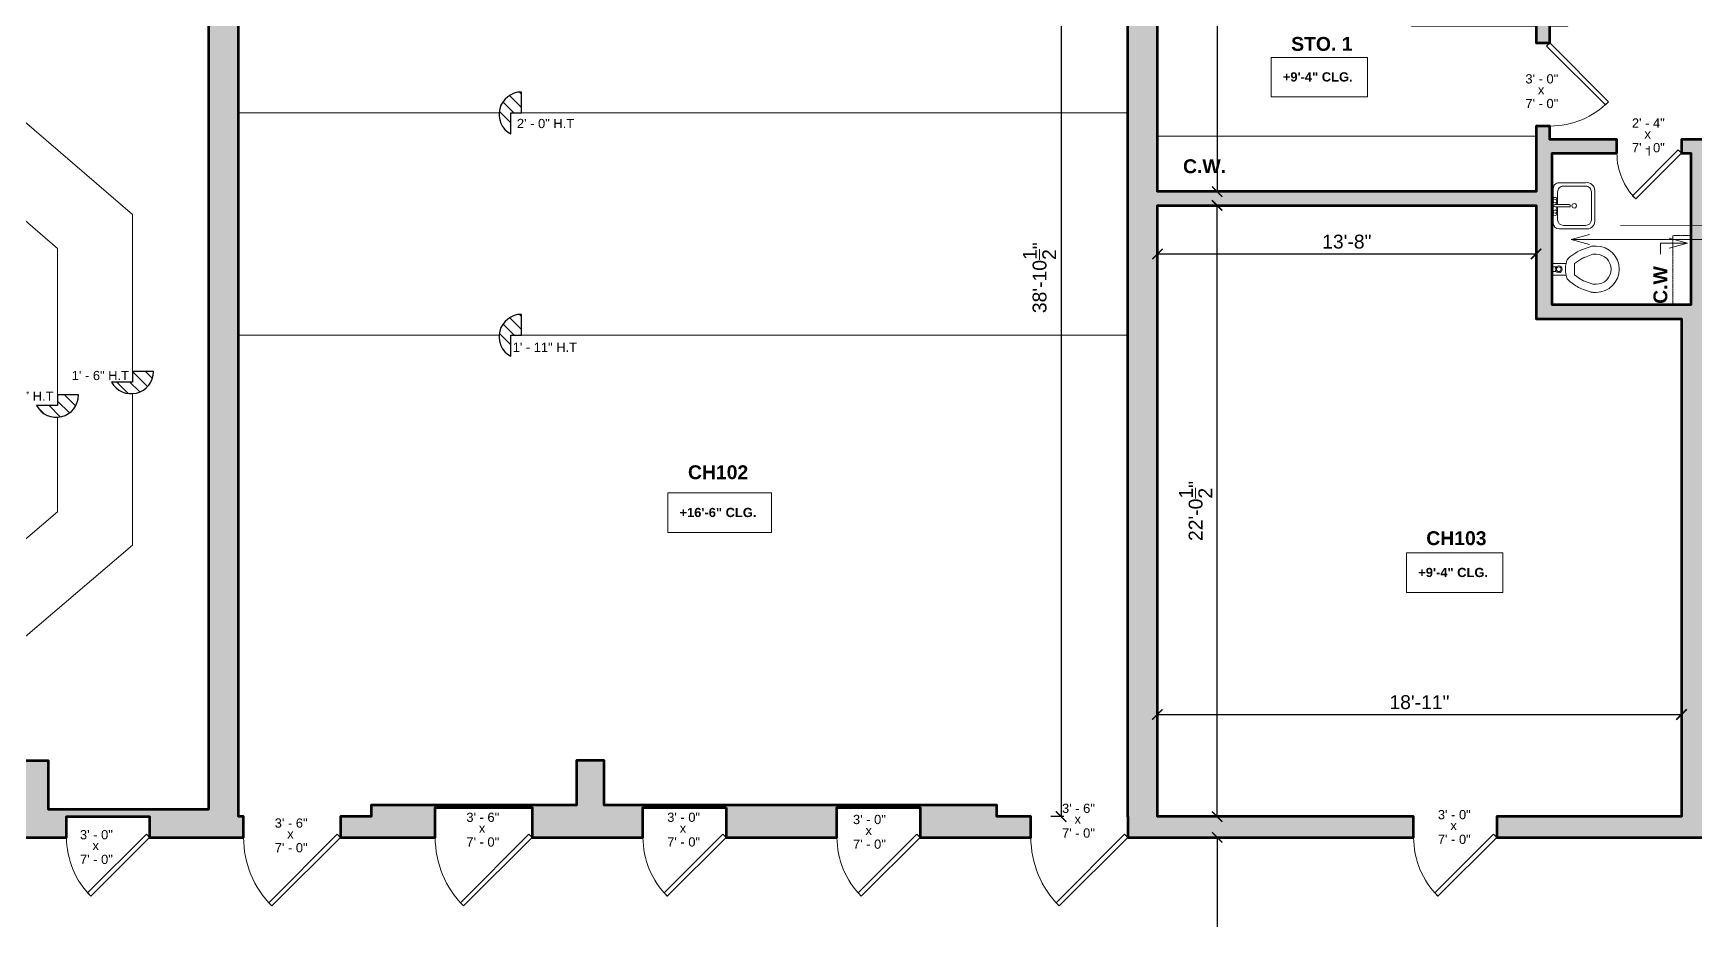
# Model space of a CAD drawing. Header units: inches. Extents: x -2078 to 106214, y -964 to 6385.
# Drawn here: x 18462 to 19181, y 4004 to 4388 of the extents above; entities that cross this region are included whole.
import ezdxf

# ---------------------------------------------------------------- set-up
doc = ezdxf.new("R2010")
doc.units = ezdxf.units.IN
doc.header["$MEASUREMENT"] = 0
doc.linetypes.add('Dash 1_8_', pattern=[0.25, 0.125, -0.125])
for name, color, linetype, lineweight in [('A-ANNO', 2, 'Continuous', 5), ('A-ANNO-DIMS', 1, 'Continuous', 9), ('A-CASE', 4, 'Continuous', 9), ('A-DETAIL-2', 20, 'Continuous', 25), ('A-DOOR', 1, 'Continuous', 18), ('A-FIXT', 150, 'Continuous', 9), ('A-STRS', 4, 'Continuous', 9), ('A-WALL', 3, 'Continuous', 40)]:
    doc.layers.add(name, color=color, linetype=linetype, lineweight=lineweight)
doc.layers.add('A-HATCH', color=9, linetype='Continuous')
doc.styles.add('Arial_1', font='arial.ttf', dxfattribs={"height": 0.0625})
doc.styles.add('Arial_2', font='arial.ttf', dxfattribs={"height": 3})
doc.styles.add('Arial_B', font='arialbd.ttf', dxfattribs={"height": 4.5})
doc.styles.add('Arial_B_1', font='arialbd.ttf', dxfattribs={"height": 3})
doc.styles.add('JC', font='arial.ttf', dxfattribs={"height": 0.125})
doc.dimstyles.new('JC-DIMS', dxfattribs={"dimtxt": 0.125, "dimasz": 0.09375, "dimexe": 0.09375, "dimexo": 0.09375, "dimgap": 0.046875, "dimtad": 1, "dimdec": 1, "dimzin": 0, "dimdsep": 46, "dimlunit": 4, "dimtxsty": 'JC', "dimblk": 'ARCHTICK', "dimcen": 0.09, "dimclrd": 1, "dimclre": 1, "dimclrt": 256, "dimadec": 0, "dimazin": 0, "dimtfac": 1, "dimtdec": 1, "dimtofl": 0, "dimtmove": 1, "dimatfit": 3, "dimfxl": 1, "dimtolj": 1, "dimtzin": 0, "dimarcsym": 0})
pattern_1 = [(135, (18777.9238, 4058.6624), (-2.828427, -2.828427), [])]

# ---------------------------------------------------------------- blocks, each defined once
blk = doc.blocks.new('JC_DOOR_SINGLE PANEL - SINGLE DOOR-1529608-1st Floor Plan')
at = {"layer": 'A-DOOR', "lineweight": 30}
for p, q in [((-10.11, -32.78), (19.59, -3.09)), ((21, -4.5), (-8.7, -34.2)), ((19.59, -3.09), (21, -4.5)), ((-8.7, -34.2), (-10.11, -32.78))]:
    blk.add_line(p, q, dxfattribs=at)
at = {"layer": 'A-DOOR', "lineweight": 9}
blk.add_arc((21, -4.5), 42, 180, 225, dxfattribs=at)
blk = doc.blocks.new('JC_DOOR_SINGLE PANEL - SINGLE DOOR-1542654-1st Floor Plan')
at = {"layer": 'A-DOOR', "lineweight": 30}
for p, q in [((-10.11, -35.28), (19.59, -5.59)), ((21, -7), (-8.7, -36.7)), ((19.59, -5.59), (21, -7)), ((-8.7, -36.7), (-10.11, -35.28))]:
    blk.add_line(p, q, dxfattribs=at)
at = {"layer": 'A-DOOR', "lineweight": 9}
blk.add_arc((21, -7), 42, 180, 225, dxfattribs=at)
blk = doc.blocks.new('JC_DOOR_SINGLE PANEL - SINGLE DOOR-1525207-1st Floor Plan')
at = {"layer": 'A-DOOR', "lineweight": 30}
for p, q in [((-8.87, -31.04), (16.59, -5.59)), ((18, -7), (-7.46, -32.46)), ((16.59, -5.59), (18, -7)), ((-7.46, -32.46), (-8.87, -31.04))]:
    blk.add_line(p, q, dxfattribs=at)
at = {"layer": 'A-DOOR', "lineweight": 9}
blk.add_arc((18, -7), 36, 180, 225, dxfattribs=at)
blk = doc.blocks.new('JC_DOOR_SINGLE PANEL - SINGLE DOOR-1525193-1st Floor Plan')
at = {"layer": 'A-DOOR', "lineweight": 30}
for p, q in [((-8.87, -28.54), (16.59, -3.09)), ((18, -4.5), (-7.46, -29.96)), ((16.59, -3.09), (18, -4.5)), ((-7.46, -29.96), (-8.87, -28.54))]:
    blk.add_line(p, q, dxfattribs=at)
at = {"layer": 'A-DOOR', "lineweight": 9}
blk.add_arc((18, -4.5), 36, 180, 225, dxfattribs=at)
blk = doc.blocks.new('JC_DOOR_SINGLE PANEL - SINGLE DOOR-1525208-1st Floor Plan')
at = {"layer": 'A-DOOR', "lineweight": 30}
for p, q in [((-8.87, -27.04), (16.59, -1.59)), ((18, -3), (-7.46, -28.46)), ((16.59, -1.59), (18, -3)), ((-7.46, -28.46), (-8.87, -27.04))]:
    blk.add_line(p, q, dxfattribs=at)
at = {"layer": 'A-DOOR', "lineweight": 9}
blk.add_arc((18, -3), 36, 180, 225, dxfattribs=at)
blk = doc.blocks.new('JC_DOOR_SINGLE PANEL - SINGLE DOOR-1551130-1st Floor Plan')
at = {"layer": 'A-DOOR', "lineweight": 30}
for p, q in [((-7.21, -21.38), (12.59, -1.59)), ((14, -3), (-5.8, -22.8)), ((12.59, -1.59), (14, -3)), ((-5.8, -22.8), (-7.21, -21.38))]:
    blk.add_line(p, q, dxfattribs=at)
at = {"layer": 'A-DOOR', "lineweight": 9}
blk.add_arc((14, -3), 28, 180, 225, dxfattribs=at)
blk = doc.blocks.new('Stairs 2 - Stairs 2-1604288-1st Floor Plan')
at = {"layer": 'A-STRS'}
for p, q in [((-469.24, 368.41), (-469.24, 335.91)), ((-469.24, 335.91), (-469.24, 368.41)), ((-469.24, 368.41), (-240.51, 368.41)), ((-240.51, 368.41), (-240.51, -6.78)), ((-469.24, 335.91), (-372.28, 335.91)), ((-372.28, 335.91), (-469.24, 335.91)), ((-372.28, 335.91), (-273.45, 250.88)), ((-273.45, 250.88), (-372.28, 335.91)), ((-273.45, 250.88), (-273.45, 183)), ((-273.45, 183), (-273.45, 250.88)), ((-273.45, 173.36), (-273.45, 107.74)), ((-273.45, 107.74), (-273.45, 173.36)), ((-273.45, 107.74), (-372.67, 23.03)), ((-372.67, 23.03), (-273.45, 107.74)), ((-372.67, 23.03), (-484.24, 23.03)), ((-484.24, 23.03), (-484.24, -9.78)), ((-484.24, -9.78), (-484.24, 23.03)), ((-484.24, 23.03), (-372.67, 23.03)), ((-321.74, -9.78), (-484.24, -9.78))]:
    blk.add_line(p, q, dxfattribs=at)
blk = doc.blocks.new('Stairs 1 - Stairs 2-1608024-1st Floor Plan')
at = {"layer": 'A-STRS'}
for p, q in [((-372.28, 335.91), (-469.24, 335.91)), ((-469.24, 335.91), (-469.24, 304.41)), ((-469.24, 335.91), (-372.28, 335.91)), ((-273.45, 250.88), (-372.28, 335.91)), ((-372.28, 335.91), (-273.45, 250.88)), ((-469.24, 304.41), (-385.11, 304.41)), ((-385.11, 304.41), (-305.87, 236.24)), ((-273.45, 183), (-273.45, 250.88)), ((-273.45, 250.88), (-273.45, 183)), ((-305.87, 236.24), (-305.87, 172.77)), ((-273.45, 107.74), (-273.45, 173.36)), ((-273.45, 173.36), (-273.45, 107.74)), ((-305.87, 163.14), (-305.87, 122.24)), ((-305.87, 122.24), (-384.24, 55.54)), ((-372.67, 23.03), (-273.45, 107.74)), ((-273.45, 107.74), (-372.67, 23.03)), ((-384.24, 55.54), (-484.24, 55.54)), ((-484.24, 55.54), (-484.24, 23.03)), ((-484.24, 23.03), (-372.67, 23.03)), ((-372.67, 23.03), (-484.24, 23.03))]:
    blk.add_line(p, q, dxfattribs=at)
blk = doc.blocks.new('Stairs 4 - Stairs 2-1608649-1st Floor Plan')
at = {"layer": 'A-STRS'}
for p, q in [((-227.51, 294.88), (-114.59, 294.88)), ((-104.96, 294.88), (157.49, 294.88)), ((-227.51, 198.61), (-114.59, 198.61)), ((-104.96, 198.61), (157.49, 198.61))]:
    blk.add_line(p, q, dxfattribs=at)
blk = doc.blocks.new('JC_VANITY SINK - VANITY SINK-1366814-1st Floor Plan')
at = {"layer": 'A-FIXT'}
for p, q in [((-9.38, 4.59), (-9.38, -6.91)), ((-7.88, 2.72), (-7.88, -6.91)), ((8.12, 7.09), (-6.88, 7.09)), ((0.12, 5.22), (-5.38, 5.22)), ((3.62, 7.09), (-2.88, 7.09)), ((-2.88, 5.59), (0.12, 5.59)), ((0.12, 6.33), (0.12, 0.22)), ((1.12, 6.33), (1.12, 0.22)), ((1.12, 5.59), (3.62, 5.59)), ((6.62, 5.22), (1.12, 5.22)), ((9.12, -6.91), (9.12, 2.72)), ((10.62, -6.91), (10.62, 4.59)), ((-6.06, -10.91), (7.3, -10.91)), ((-5.38, -9.41), (6.62, -9.41))]:
    blk.add_line(p, q, dxfattribs=at)
for centre, radius, start, end in [((-6.88, 4.59), 2.5, 90, 180), ((-5.38, 2.72), 2.5, 90, 180), ((-2.88, 6.34), 0.75, 90, 270), ((-1.88, 6.34), 0.75, 360, 180), ((-1.88, 6.34), 0.75, 180, 0), ((0.62, 6.33), 0.5, 360, 180), ((0.62, 0.22), 0.5, 180, 0), ((2.62, 6.34), 0.75, 360, 180), ((2.62, 6.34), 0.75, 180, 360), ((3.62, 6.34), 0.75, 270, 90), ((6.62, 2.72), 2.5, 0, 90), ((8.12, 4.59), 2.5, 360, 90), ((-5.91, -7.4), 3.51, 171.85025, 267.54983), ((-5.38, -6.91), 2.5, 180, 270), ((0.62, -2), 1, 360, 180), ((0.62, -2), 1, 180, 0), ((6.62, -6.91), 2.5, 270, 0), ((7.15, -7.4), 3.51, 272.45017, 8.14975)]:
    blk.add_arc(centre, radius, start, end, dxfattribs=at)
blk = doc.blocks.new('M_Toilet-Commercial-Wall-3D - 380mm Seat Height-1721877-1st Floor Plan')
at = {"layer": 'A-FIXT'}
for p, q in [((5.94, 22.5), (5.94, 21.21)), ((9.44, 21.21), (9.44, 22.5)), ((22.44, 22.5), (22.44, 21.21)), ((25.94, 21.21), (25.94, 22.5)), ((6.18, 19.84), (7.5, 16.22)), ((10.79, 17.42), (9.47, 21.03)), ((13.47, 13.15), (11.69, 15.68)), ((20.19, 15.68), (18.42, 13.15)), ((22.41, 21.03), (21.1, 17.42)), ((24.38, 16.22), (25.7, 19.84)), ((8.82, 13.68), (10.6, 11.14)), ((13.44, 9.46), (13.44, 3.5)), ((13.47, 13.15), (18.42, 13.15)), ((18.44, 3.5), (18.44, 9.46)), ((21.28, 11.14), (23.06, 13.68)), ((14.93, 3.5), (14.93, 5.17)), ((16.95, 3.5), (16.95, 5.17))]:
    blk.add_line(p, q, dxfattribs=at)
for centre, radius, start, end in [((15.94, 22.5), 10, 90, 180), ((15.94, 22.5), 6.5, 90, 180), ((15.94, 22.5), 10, 0, 90), ((15.94, 22.5), 6.5, 360, 90), ((9.94, 21.21), 4, 180, 200), ((17.83, 19.98), 11, 200, 215), ((17.83, 19.98), 7.5, 200, 215), ((14.05, 19.98), 7.5, 325, 340), ((14.05, 19.98), 11, 325, 340), ((21.94, 21.21), 4, 340, 0), ((13.88, 13.43), 4, 215, 263.75488), ((15.9, 19.28), 10.07, 255.84989, 284.15011), ((15.94, 6.28), 1.5, 360, 180), ((15.94, 6.28), 1, 360, 180), ((18.01, 13.43), 4, 276.24512, 325), ((15.94, 6.28), 1.5, 180, 0), ((15.94, 6.28), 1, 180, 360)]:
    blk.add_arc(centre, radius, start, end, dxfattribs=at)
blk = doc.blocks.new('Casework 44 - Casework 1-1721906-1st Floor Plan')
at = {"layer": 'A-CASE', "linetype": 'Dash 1_8_'}
for p in [(-939.82, -370.76), (-932.05, -340.78)]:
    blk.add_line(p, (-939.82, -340.78), dxfattribs=at)
blk = doc.blocks.new('_ArchTick')
at = {"color": 0, "linetype": 'ByBlock', "const_width": 0.15}
blk.add_lwpolyline([(-0.5, -0.5), (0.5, 0.5)], dxfattribs=at)
blk = doc.blocks.new('*D1105')
at = {"layer": 'A-ANNO-DIMS', "color": 1, "lineweight": -2, "transparency": 16777216}
for p, q in [((18948.41, 4094.23), (18948.41, 4088.58)), ((18948.41, 4093.08), (19175.41, 4093.08)), ((19175.41, 4094.23), (19175.41, 4088.58))]:
    blk.add_line(p, q, dxfattribs=at)
at = {"layer": 'Defpoints', "color": 0, "transparency": 16777216}
for p in [(18948.41, 4098.73), (19175.41, 4098.73), (19175.41, 4093.08)]:
    blk.add_point(p, dxfattribs=at)
at = {"layer": 'A-ANNO-DIMS', "color": 1, "lineweight": -2, "transparency": 16777216, "xscale": 4.5, "yscale": 4.5, "zscale": 4.5, "rotation": 180}
blk.add_blockref('_ArchTick', (18948.41, 4093.08), dxfattribs=at)
at = {"layer": 'A-ANNO-DIMS', "color": 1, "lineweight": -2, "transparency": 16777216, "xscale": 4.5, "yscale": 4.5, "zscale": 4.5}
blk.add_blockref('_ArchTick', (19175.41, 4093.08), dxfattribs=at)
at = {"layer": 'A-ANNO-DIMS', "transparency": 16777216, "insert": (19061.91, 4098.39), "char_height": 6, "width": 0.5739, "attachment_point": 5, "style": 'JC'}
blk.add_mtext('\\A1;18\'-11"', dxfattribs=at)
blk = doc.blocks.new('*D1107')
at = {"layer": 'A-ANNO-DIMS', "color": 1, "lineweight": -2, "transparency": 16777216}
for p, q in [((18973.14, 4313.5), (18978.8, 4313.5)), ((18974.3, 4048.88), (18974.3, 4313.5)), ((18973.14, 4048.88), (18978.8, 4048.88))]:
    blk.add_line(p, q, dxfattribs=at)
at = {"layer": 'Defpoints', "color": 0, "transparency": 16777216}
for p in [(18968.64, 4313.5), (18974.3, 4313.5), (18968.64, 4048.88)]:
    blk.add_point(p, dxfattribs=at)
at = {"layer": 'A-ANNO-DIMS', "color": 1, "lineweight": -2, "transparency": 16777216, "xscale": 4.5, "yscale": 4.5, "zscale": 4.5}
for p, rotation in [((18974.3, 4313.5), 90), ((18974.3, 4048.88), 270)]:
    blk.add_blockref('_ArchTick', p, dxfattribs=dict(at, rotation=rotation))
at = {"layer": 'A-ANNO-DIMS', "transparency": 16777216, "insert": (18964.97, 4181.19), "char_height": 6, "width": 0.7487, "attachment_point": 5, "rotation": 90, "style": 'JC'}
blk.add_mtext('\\A1;22\'-0{\\H1x;\\S1/2;}"', dxfattribs=at)
blk = doc.blocks.new('*D1109')
at = {"layer": 'A-ANNO-DIMS', "color": 1, "lineweight": -2, "transparency": 16777216}
for p, q in [((18975.45, 4515.5), (18969.8, 4515.5)), ((18974.3, 4515.5), (18974.3, 4319.5)), ((18975.45, 4319.5), (18969.8, 4319.5))]:
    blk.add_line(p, q, dxfattribs=at)
at = {"layer": 'Defpoints', "color": 0, "transparency": 16777216}
for p in [(18979.95, 4515.5), (18974.3, 4319.5), (18979.95, 4319.5)]:
    blk.add_point(p, dxfattribs=at)
at = {"layer": 'A-ANNO-DIMS', "color": 1, "lineweight": -2, "transparency": 16777216, "xscale": 4.5, "yscale": 4.5, "zscale": 4.5}
for p, rotation in [((18974.3, 4515.5), 90), ((18974.3, 4319.5), 270)]:
    blk.add_blockref('_ArchTick', p, dxfattribs=dict(at, rotation=rotation))
at = {"layer": 'A-ANNO-DIMS', "transparency": 16777216, "insert": (18968.98, 4417.5), "char_height": 6, "width": 0.4874, "attachment_point": 5, "rotation": 90, "style": 'JC'}
blk.add_mtext('\\A1;16\'-4"', dxfattribs=at)
blk = doc.blocks.new('*D1111')
at = {"layer": 'A-ANNO-DIMS', "color": 1, "lineweight": -2, "transparency": 16777216}
for p, q in [((18948.46, 4293.64), (18948.46, 4287.99)), ((18948.46, 4292.49), (19112.46, 4292.49)), ((19112.46, 4296.21), (19112.46, 4287.99))]:
    blk.add_line(p, q, dxfattribs=at)
at = {"layer": 'Defpoints', "color": 0, "transparency": 16777216}
for p in [(18948.46, 4298.14), (19112.46, 4300.71), (19112.46, 4292.49)]:
    blk.add_point(p, dxfattribs=at)
at = {"layer": 'A-ANNO-DIMS', "color": 1, "lineweight": -2, "transparency": 16777216, "xscale": 4.5, "yscale": 4.5, "zscale": 4.5, "rotation": 180}
blk.add_blockref('_ArchTick', (18948.46, 4292.49), dxfattribs=at)
at = {"layer": 'A-ANNO-DIMS', "color": 1, "lineweight": -2, "transparency": 16777216, "xscale": 4.5, "yscale": 4.5, "zscale": 4.5}
blk.add_blockref('_ArchTick', (19112.46, 4292.49), dxfattribs=at)
at = {"layer": 'A-ANNO-DIMS', "transparency": 16777216, "insert": (19030.46, 4297.8), "char_height": 6, "width": 0.4874, "attachment_point": 5, "style": 'JC'}
blk.add_mtext('\\A1;13\'-8"', dxfattribs=at)
blk = doc.blocks.new('JC- existing door Tag_quad - JC- existing door Tag_quad-839775-1st Floor Plan')
at = {"layer": 'A-ANNO', "insert": (-0.023, 0.038), "char_height": 0.0625, "width": 0.0505, "attachment_point": 1, "style": 'Arial_1', "bg_fill": 3, "box_fill_scale": 1.25, "bg_fill_color": 256, "bg_fill_true_color": 13158600, "bg_fill_transparency": 0}
blk.add_mtext('x', dxfattribs=at)
blk = doc.blocks.new('*D1203')
at = {"layer": 'A-ANNO-DIMS', "color": 1, "lineweight": -2, "transparency": 16777216}
for p, q in [((18907.86, 4515.5), (18902.2, 4515.5)), ((18906.7, 4515.5), (18906.7, 4048.88)), ((18907.86, 4048.88), (18902.2, 4048.88))]:
    blk.add_line(p, q, dxfattribs=at)
at = {"layer": 'Defpoints', "color": 0, "transparency": 16777216}
for p in [(18912.36, 4515.5), (18906.7, 4048.88), (18912.36, 4048.88)]:
    blk.add_point(p, dxfattribs=at)
at = {"layer": 'A-ANNO-DIMS', "color": 1, "lineweight": -2, "transparency": 16777216, "xscale": 4.5, "yscale": 4.5, "zscale": 4.5}
for p, rotation in [((18906.7, 4515.5), 90), ((18906.7, 4048.88), 270)]:
    blk.add_blockref('_ArchTick', p, dxfattribs=dict(at, rotation=rotation))
at = {"layer": 'A-ANNO-DIMS', "transparency": 16777216, "insert": (18897.37, 4282.19), "char_height": 6, "width": 0.8352, "attachment_point": 5, "rotation": 90, "style": 'JC'}
blk.add_mtext('\\A1;38\'-10{\\H1x;\\S1/2;}"', dxfattribs=at)
blk = doc.blocks.new('*D1209')
at = {"layer": 'A-ANNO-DIMS', "color": 1, "lineweight": -2, "transparency": 16777216}
for p, q in [((18975.45, 4039.88), (18969.8, 4039.88)), ((18974.3, 4039.88), (18974.3, 3930.88)), ((18975.45, 3930.88), (18969.8, 3930.88))]:
    blk.add_line(p, q, dxfattribs=at)
at = {"layer": 'Defpoints', "color": 0, "transparency": 16777216}
for p in [(18979.95, 4039.88), (18974.3, 3930.88), (18979.95, 3930.88)]:
    blk.add_point(p, dxfattribs=at)
at = {"layer": 'A-ANNO-DIMS', "color": 1, "lineweight": -2, "transparency": 16777216, "xscale": 4.5, "yscale": 4.5, "zscale": 4.5}
for p, rotation in [((18974.3, 4039.88), 90), ((18974.3, 3930.88), 270)]:
    blk.add_blockref('_ArchTick', p, dxfattribs=dict(at, rotation=rotation))
at = {"layer": 'A-ANNO-DIMS', "transparency": 16777216, "insert": (18968.98, 3985.38), "char_height": 6, "width": 0.4008, "attachment_point": 5, "rotation": 90, "style": 'JC'}
blk.add_mtext('\\A1;9\'-1"', dxfattribs=at)

msp = doc.modelspace()

# ---------------------------------------------------------------- hatches: boundary and pattern name
at = {"layer": 'A-HATCH'}
h = msp.add_hatch(dxfattribs=at)
h.set_pattern_fill('FP_1', color=256, scale=64, style=0, pattern_type=2)
h.set_pattern_definition(pattern_1)
h.paths.add_polyline_path([(18668.343, 4344.464), (18668.343, 4353.541), (18672.966, 4353.541), (18672.966, 4362.618), (18670.851, 4362.389), (18668.838, 4361.702), (18667.024, 4360.592), (18665.496, 4359.112), (18664.33, 4357.333), (18663.581, 4355.342), (18663.287, 4353.235), (18663.46, 4351.115), (18664.093, 4349.085), (18665.156, 4347.242), (18666.596, 4345.676)])
h = msp.add_hatch(dxfattribs=at)
h.set_pattern_fill('FP_1', color=256, scale=64, style=0, pattern_type=2)
h.set_pattern_definition(pattern_1)
h.paths.add_polyline_path([(18668.343, 4248.192), (18668.343, 4257.269), (18672.966, 4257.269), (18672.966, 4266.346), (18670.851, 4266.117), (18668.838, 4265.431), (18667.024, 4264.321), (18665.496, 4262.84), (18664.33, 4261.061), (18663.581, 4259.07), (18663.287, 4256.964), (18663.46, 4254.844), (18664.093, 4252.813), (18665.156, 4250.97), (18666.596, 4249.405)])
h = msp.add_hatch(dxfattribs=at)
h.set_pattern_fill('FP_1', color=256, scale=64, style=0, pattern_type=2)
h.set_pattern_definition(pattern_1)
h.paths.add_polyline_path([(18504.167, 4231.979), (18506.273, 4232.274), (18508.264, 4233.022), (18510.043, 4234.188), (18511.524, 4235.716), (18512.634, 4237.53), (18513.32, 4239.544), (18513.549, 4241.658), (18504.472, 4241.658), (18504.472, 4237.036), (18495.395, 4237.036), (18496.608, 4235.288), (18498.173, 4233.848), (18500.016, 4232.786), (18502.047, 4232.152)])
h = msp.add_hatch(dxfattribs=at)
h.set_pattern_fill('FP_1', color=256, scale=64, style=0, pattern_type=2)
h.set_pattern_definition(pattern_1)
h.paths.add_polyline_path([(18471.748, 4221.758), (18473.855, 4222.052), (18475.846, 4222.801), (18477.624, 4223.967), (18479.105, 4225.495), (18480.215, 4227.309), (18480.901, 4229.322), (18481.13, 4231.437), (18472.054, 4231.437), (18472.054, 4226.814), (18462.976, 4226.814), (18464.189, 4225.067), (18465.754, 4223.627), (18467.597, 4222.564), (18469.628, 4221.931), (18470.475, 4221.862)])

# ---------------------------------------------------------------- linework, layer by layer
at = {"layer": 'A-ANNO'}
for p, q in [((19161.456, 4339.098), (19161.444, 4335.162)), ((19148.975, 4304.759), (19192.088, 4304.889)), ((19127.596, 4298.733), (19135.596, 4300.877)), ((19127.596, 4298.733), (19135.596, 4296.59)), ((19127.596, 4298.733), (19191.596, 4298.733)), ((19166.26, 4297.117), (19166.26, 4292.532)), ((19178.086, 4297.117), (19166.26, 4297.117)), ((19178.086, 4297.117), (19170.086, 4299.26)), ((19178.086, 4297.117), (19170.086, 4294.973))]:
    msp.add_line(p, q, dxfattribs=at)
at = {"layer": 'A-ANNO', "color": 250}
msp.add_line((19166.26, 4292.532), (19166.26, 4292.361), dxfattribs=at)
at = {"layer": 'A-ANNO', "flags": 128}
for points in [[(18997.633, 4377.618), (19039.369, 4377.618), (19039.369, 4360.55), (18997.633, 4360.55)], [(18736.318, 4189.012), (18781.229, 4189.012), (18781.229, 4171.944), (18736.318, 4171.944)], [(19056.291, 4163.038), (19098.027, 4163.038), (19098.027, 4145.97), (19056.291, 4145.97)]]:
    msp.add_lwpolyline(points, close=True, dxfattribs=at)
at = {"layer": 'A-CASE'}
msp.add_line((18948.414, 4343.501), (19112.414, 4343.501), dxfattribs=at)
at = {"layer": 'A-DETAIL-2'}
for p, q in [((18672.966, 4353.541), (18672.966, 4362.618)), ((18668.343, 4344.464), (18668.343, 4353.541)), ((18668.343, 4353.541), (18672.966, 4353.541)), ((18672.966, 4257.269), (18672.966, 4266.346)), ((18668.343, 4248.192), (18668.343, 4257.269)), ((18668.343, 4257.269), (18672.966, 4257.269)), ((18504.472, 4241.658), (18504.472, 4237.036)), ((18513.549, 4241.658), (18504.472, 4241.658)), ((18504.472, 4237.036), (18495.395, 4237.036)), ((18472.054, 4226.814), (18462.976, 4226.814)), ((18472.054, 4231.437), (18472.054, 4226.814)), ((18481.13, 4231.437), (18472.054, 4231.437))]:
    msp.add_line(p, q, dxfattribs=at)
for centre, start, end in [((18672.942, 4352.958), 89.856577, 241.571263), ((18672.942, 4256.687), 89.856577, 241.571263), ((18503.89, 4241.634), 208.428737, 0.143423), ((18471.471, 4231.413), 208.428737, 0.143423)]:
    msp.add_arc(centre, 9.659, start, end, dxfattribs=at)
at = {"layer": 'A-WALL', "lineweight": 60}
msp.add_lwpolyline([(19064.414, 4397.501), (19064.414, 4515.501), (19058.414, 4515.501), (19058.414, 4391.501), (19112.414, 4391.501), (19112.414, 4383.88), (19118.414, 4383.88), (19118.414, 4391.501), (19126.22, 4391.501), (19126.22, 4397.501)], close=True, dxfattribs=at)

# ---------------------------------------------------------------- block references
at = {"layer": 'A-CASE', "linetype": 'Dash 1_8_'}
msp.add_blockref('Casework 44 - Casework 1-1721906-1st Floor Plan', (20111.46, 4641.228), dxfattribs=at)
at = {"layer": 'A-DOOR', "rotation": 89.99999999999991}
msp.add_blockref('JC_DOOR_SINGLE PANEL - SINGLE DOOR-1525208-1st Floor Plan', (19115.414, 4365.88), dxfattribs=at)
at = {"layer": 'A-DOOR'}
for name, p in [('JC_DOOR_SINGLE PANEL - SINGLE DOOR-1551130-1st Floor Plan', (19161.456, 4339.098)), ('JC_DOOR_SINGLE PANEL - SINGLE DOOR-1525193-1st Floor Plan', (18493.941, 4044.38)), ('JC_DOOR_SINGLE PANEL - SINGLE DOOR-1529608-1st Floor Plan', (18573.618, 4044.38)), ('JC_DOOR_SINGLE PANEL - SINGLE DOOR-1542654-1st Floor Plan', (18656.618, 4046.88)), ('JC_DOOR_SINGLE PANEL - SINGLE DOOR-1525207-1st Floor Plan', (18743.618, 4046.88)), ('JC_DOOR_SINGLE PANEL - SINGLE DOOR-1525207-1st Floor Plan', (18827.618, 4046.88)), ('JC_DOOR_SINGLE PANEL - SINGLE DOOR-1529608-1st Floor Plan', (18914.618, 4044.38)), ('JC_DOOR_SINGLE PANEL - SINGLE DOOR-1525193-1st Floor Plan', (19077.414, 4044.38))]:
    msp.add_blockref(name, p, dxfattribs=at)
at = {"layer": 'A-FIXT'}
for name, p, rotation in [('JC_VANITY SINK - VANITY SINK-1366814-1st Floor Plan', (19126.984, 4312.719), 89.99999999999993), ('M_Toilet-Commercial-Wall-3D - 380mm Seat Height-1721877-1st Floor Plan', (19115.956, 4301.816), 269.9999999999999)]:
    msp.add_blockref(name, p, dxfattribs=dict(at, rotation=rotation))
at = {"layer": 'A-STRS'}
for name in ['Stairs 2 - Stairs 2-1604288-1st Floor Plan', 'Stairs 1 - Stairs 2-1608024-1st Floor Plan', 'Stairs 4 - Stairs 2-1608649-1st Floor Plan']:
    msp.add_blockref(name, (18777.924, 4058.662), dxfattribs=at)

# ---------------------------------------------------------------- texts
at = {"layer": 'A-ANNO', "attachment_point": 1}
for s, insert, char_height, width, style in [('STO. 1', (19006.365, 4386.447), 6, 32.724, 'Arial_B'), ('+9\'-4" CLG.', (19002.753, 4371.165), 4, 37.976, 'Arial_B_1'), ('2\' - 0" H.T ', (18671.022, 4350.982), 4, 33.33, 'Arial_2'), ('C.W.', (18959.538, 4333.477), 6, 50.298, 'Arial_B'), ('1\' - 11" H.T ', (18669.159, 4254.096), 4, 37.168, 'Arial_2'), ('1\' - 6" H.T', (18478.202, 4241.868), 4, 31.31, 'Arial_2'), ('1\' - 0" H.T', (18445.506, 4232.905), 4, 31.31, 'Arial_2'), ('CH102', (18745.11, 4200.978), 6, 32.32, 'Arial_B'), ('+16\'-6" CLG.', (18741.438, 4182.559), 4, 41.814, 'Arial_B_1'), ('CH103', (19064.884, 4172.426), 6, 117.16, 'Arial_B'), ('+9\'-4" CLG.', (19061.411, 4156.585), 4, 37.976, 'Arial_B_1')]:
    msp.add_mtext(s, dxfattribs=dict(at, insert=insert, char_height=char_height, width=width, style=style))
at = {"layer": 'A-ANNO', "insert": (19163.26, 4270.908), "char_height": 6, "width": 19.796, "attachment_point": 1, "rotation": 90, "style": 'Arial_B'}
msp.add_mtext('C.W', dxfattribs=at)

# ---------------------------------------------------------------- dimensions: what is measured, and where the dimension line sits
at = {"layer": 'A-ANNO-DIMS'}
for base, p1, p2, picture, middle in [((18974.298, 4319.501), (18979.955, 4515.501), (18979.955, 4319.501), '*D1109', (18968.985, 4417.501)), ((18974.298, 4313.501), (18968.641, 4048.88), (18968.641, 4313.501), '*D1107', (18964.972, 4181.191)), ((18974.298, 3930.88), (18979.955, 4039.88), (18979.955, 3930.88), '*D1209', (18968.985, 3985.38))]:
    dim = msp.add_linear_dim(base=base, p1=p1, p2=p2, angle=90, dimstyle='JC-DIMS', dxfattribs=at)
    dim.commit()
    dim.dimension.update_dxf_attribs({"geometry": picture, "text_midpoint": middle})
for base, p1, p2, picture, middle in [((19112.456, 4292.488), (18948.456, 4298.145), (19112.456, 4300.714), '*D1111', (19030.456, 4297.804)), ((19175.414, 4093.077), (18948.414, 4098.734), (19175.414, 4098.734), '*D1105', (19061.914, 4098.391))]:
    dim = msp.add_linear_dim(base=base, p1=p1, p2=p2, dimstyle='JC-DIMS', dxfattribs=at)
    dim.commit()
    dim.dimension.update_dxf_attribs({"geometry": picture, "text_midpoint": middle})

# ---------------------------------------------------------------- next in the draw order: block references
at = {"layer": 'A-ANNO', "xscale": 64, "yscale": 64, "zscale": 64}
for p in [(19114.687, 4363.172), (19160.833, 4344.051), (18655.995, 4043.441), (18742.995, 4043.441), (18823.457, 4042.488), (18913.995, 4047.323), (19076.791, 4044.589), (18488.644, 4035.91), (18572.995, 4040.941)]:
    msp.add_blockref('JC- existing door Tag_quad - JC- existing door Tag_quad-839775-1st Floor Plan', p, dxfattribs=at)

# ---------------------------------------------------------------- next in the draw order: hatches: boundary and pattern name
at = {"layer": 'A-HATCH'}
h = msp.add_hatch(color=256, dxfattribs=at)
h.dxf.hatch_style = 1
h.paths.add_polyline_path([(19358.414, 4048.88), (19323.414, 4048.88), (19323.414, 4039.88), (19358.414, 4039.88)])
h.paths.add_polyline_path([(19287.414, 4048.88), (19245.414, 4048.88), (19245.414, 4039.88), (19287.414, 4039.88)])
h.paths.add_polyline_path([(19225.414, 4048.88), (19187.414, 4048.88), (19187.414, 4072.654), (19185.414, 4072.654), (19185.414, 4342.098), (19175.456, 4342.098), (19175.456, 4336.098), (19179.414, 4336.098), (19179.414, 4270.467), (19119.456, 4270.467), (19119.456, 4336.098), (19147.456, 4336.098), (19147.456, 4342.098), (19118.414, 4342.098), (19118.414, 4347.88), (19112.414, 4347.88), (19112.414, 4342.098), (19112.456, 4342.098), (19112.456, 4319.501), (18948.414, 4319.501), (18948.414, 4568.38), (18935.414, 4568.38), (18935.414, 4048.88), (18935.618, 4048.88), (18935.618, 4039.88), (19059.414, 4039.88), (19059.414, 4048.88), (18948.414, 4048.88), (18948.414, 4313.501), (19112.456, 4313.501), (19112.456, 4264.467), (19175.414, 4264.467), (19175.414, 4048.88), (19095.414, 4048.88), (19095.414, 4039.88), (19225.414, 4039.88)])
h.paths.add_polyline_path([(19187.414, 4568.38), (19175.414, 4568.38), (19175.414, 4478.38), (19179.22, 4478.38), (19179.22, 4397.501), (19162.22, 4397.501), (19162.22, 4391.501), (19185.22, 4391.501), (19185.22, 4478.38), (19187.414, 4478.38)], flags=17)
h.paths.add_polyline_path([(19064.414, 4515.501), (19058.414, 4515.501), (19058.414, 4391.501), (19112.414, 4391.501), (19112.414, 4383.88), (19118.414, 4383.88), (19118.414, 4391.501), (19126.22, 4391.501), (19126.22, 4397.501), (19064.414, 4397.501)], flags=17)
h.paths.add_polyline_path([(19427.414, 4568.38), (19415.414, 4568.38), (19415.414, 4525.501), (19414.914, 4525.501), (19414.914, 4515.501), (19415.414, 4515.501), (19415.414, 4478.38), (19427.414, 4478.38)])
h.paths.add_polyline_path([(19414.914, 4525.501), (19187.414, 4525.501), (19187.414, 4515.501), (19414.914, 4515.501)])
h.paths.add_polyline_path([(18709.414, 4568.38), (18696.414, 4568.38), (18696.414, 4525.501), (18696.414, 4515.501), (18696.414, 4477.38), (18709.414, 4477.38)])
h.paths.add_polyline_path([(18696.414, 4525.501), (18695.414, 4525.501), (18468.414, 4525.501), (18468.414, 4515.501), (18537.414, 4515.501), (18550.414, 4515.501), (18695.414, 4515.501), (18696.414, 4515.501)])
h.paths.add_polyline_path([(18468.414, 4568.38), (18455.414, 4568.38), (18455.414, 4474.074), (18461.414, 4474.074), (18461.414, 4477.38), (18468.414, 4477.38)])
h.paths.add_polyline_path([(18550.414, 4515.501), (18537.414, 4515.501), (18537.414, 4432.074), (18461.414, 4432.074), (18461.414, 4438.074), (18455.414, 4438.074), (18455.414, 4432.074), (18455.414, 4427.074), (18537.414, 4427.074), (18537.414, 4051.88), (18468.179, 4051.88), (18468.179, 4072.983), (18456.179, 4072.983), (18456.179, 4048.88), (18273.135, 4048.88), (18273.135, 4039.88), (18475.941, 4039.88), (18475.941, 4048.88), (18511.941, 4048.88), (18511.941, 4039.88), (18552.618, 4039.88), (18552.618, 4048.88), (18550.414, 4048.88)])
h.paths.add_polyline_path([(18455.414, 4432.074), (18307.422, 4432.074), (18307.422, 4427.074), (18455.414, 4427.074)], flags=17)
h.paths.add_polyline_path([(18229.414, 4567.88), (18216.414, 4567.88), (18216.414, 4480.575), (18229.414, 4480.575)])
h.paths.add_polyline_path([(18121.135, 4264.498), (18109.047, 4264.498), (18109.047, 4263.498), (18121.135, 4263.498)])
h.paths.add_polyline_path([(18229.135, 4289.63), (18223.135, 4289.63), (18223.135, 4279.63), (18229.135, 4279.63)])
h = msp.add_hatch(color=256, dxfattribs=at)
h.dxf.hatch_style = 1
h.paths.add_polyline_path([(18809.618, 4052.88), (18845.618, 4052.88), (18845.618, 4039.88), (18893.618, 4039.88), (18893.618, 4048.88), (18878.914, 4048.88), (18878.914, 4053.88), (18708.822, 4053.88), (18708.822, 4073.135), (18696.822, 4073.135), (18696.822, 4053.88), (18607.914, 4053.88), (18607.914, 4048.88), (18594.618, 4048.88), (18594.618, 4039.88), (18635.618, 4039.88), (18635.618, 4052.88), (18677.618, 4052.88), (18677.618, 4039.88), (18725.618, 4039.88), (18725.618, 4052.88), (18761.618, 4052.88), (18761.618, 4039.88), (18809.618, 4039.88)])

# ---------------------------------------------------------------- next in the draw order: linework, layer by layer
at = {"layer": 'A-WALL', "lineweight": 60}
for points in [[(18935.414, 4568.38), (18935.414, 4048.88), (18935.618, 4048.88), (18935.618, 4039.88), (19059.414, 4039.88), (19059.414, 4048.88), (18948.414, 4048.88), (18948.414, 4313.501), (19112.456, 4313.501), (19112.456, 4264.467), (19175.414, 4264.467), (19175.414, 4048.88), (19095.414, 4048.88), (19095.414, 4039.88), (19225.414, 4039.88)], [(19185.414, 4342.098), (19175.456, 4342.098), (19175.456, 4336.098), (19179.414, 4336.098), (19179.414, 4270.467), (19119.456, 4270.467), (19119.456, 4336.098), (19147.456, 4336.098), (19147.456, 4342.098), (19118.414, 4342.098), (19118.414, 4347.88), (19112.414, 4347.88), (19112.414, 4342.098), (19112.456, 4342.098), (19112.456, 4319.501), (18948.414, 4319.501), (18948.414, 4568.38)], [(18537.414, 4515.501), (18537.414, 4432.074), (18461.414, 4432.074), (18461.414, 4438.074), (18455.414, 4438.074), (18455.414, 4432.074), (18455.414, 4427.074), (18537.414, 4427.074), (18537.414, 4051.88), (18468.179, 4051.88), (18468.179, 4072.983), (18456.179, 4072.983), (18456.179, 4048.88), (18273.135, 4048.88), (18273.135, 4039.88), (18475.941, 4039.88), (18475.941, 4048.88), (18511.941, 4048.88), (18511.941, 4039.88), (18552.618, 4039.88), (18552.618, 4048.88), (18550.414, 4048.88), (18550.414, 4515.501)]]:
    msp.add_lwpolyline(points, dxfattribs=at)
msp.add_lwpolyline([(18761.618, 4052.88), (18761.618, 4039.88), (18809.618, 4039.88), (18809.618, 4052.88), (18845.618, 4052.88), (18845.618, 4039.88), (18893.618, 4039.88), (18893.618, 4048.88), (18878.914, 4048.88), (18878.914, 4053.88), (18708.822, 4053.88), (18708.822, 4073.135), (18696.822, 4073.135), (18696.822, 4053.88), (18607.914, 4053.88), (18607.914, 4048.88), (18594.618, 4048.88), (18594.618, 4039.88), (18635.618, 4039.88), (18635.618, 4052.88), (18677.618, 4052.88), (18677.618, 4039.88), (18725.618, 4039.88), (18725.618, 4052.88)], close=True, dxfattribs=at)

# ---------------------------------------------------------------- next in the draw order: texts
at = {"layer": 'A-ANNO', "char_height": 4, "width": 17.978, "attachment_point": 1, "style": 'Arial_2'}
for s, insert in [('3\' - 0"', (19107.802, 4370.309)), ('7\' - 0"', (19107.802, 4359.628)), ('2\' - 4"', (19153.948, 4351.188)), ('7\' - 0"', (19153.948, 4340.506)), ('3\' - 6"', (18907.109, 4054.46)), ('3\' - 0"', (19069.905, 4051.726)), ('3\' - 6"', (18566.109, 4048.078)), ('3\' - 6"', (18649.109, 4050.578)), ('3\' - 0"', (18736.109, 4050.578)), ('3\' - 0"', (18816.572, 4049.625)), ('3\' - 0"', (18481.758, 4043.047)), ('7\' - 0"', (18566.109, 4037.397)), ('7\' - 0"', (18649.109, 4039.897)), ('7\' - 0"', (18736.109, 4039.897)), ('7\' - 0"', (18816.572, 4038.944)), ('7\' - 0"', (18907.109, 4043.779)), ('7\' - 0"', (19069.905, 4041.045)), ('7\' - 0"', (18481.758, 4032.365))]:
    msp.add_mtext(s, dxfattribs=dict(at, insert=insert))

# ---------------------------------------------------------------- next in the draw order: dimensions: what is measured, and where the dimension line sits
at = {"layer": 'A-ANNO-DIMS'}
dim = msp.add_linear_dim(base=(18906.7, 4048.88), p1=(18912.357, 4515.501), p2=(18912.357, 4048.88), angle=90, dimstyle='JC-DIMS', dxfattribs=at)
dim.commit()
dim.dimension.update_dxf_attribs({"geometry": '*D1203', "text_midpoint": (18897.372, 4282.191)})

doc.saveas('drawing.dxf')
